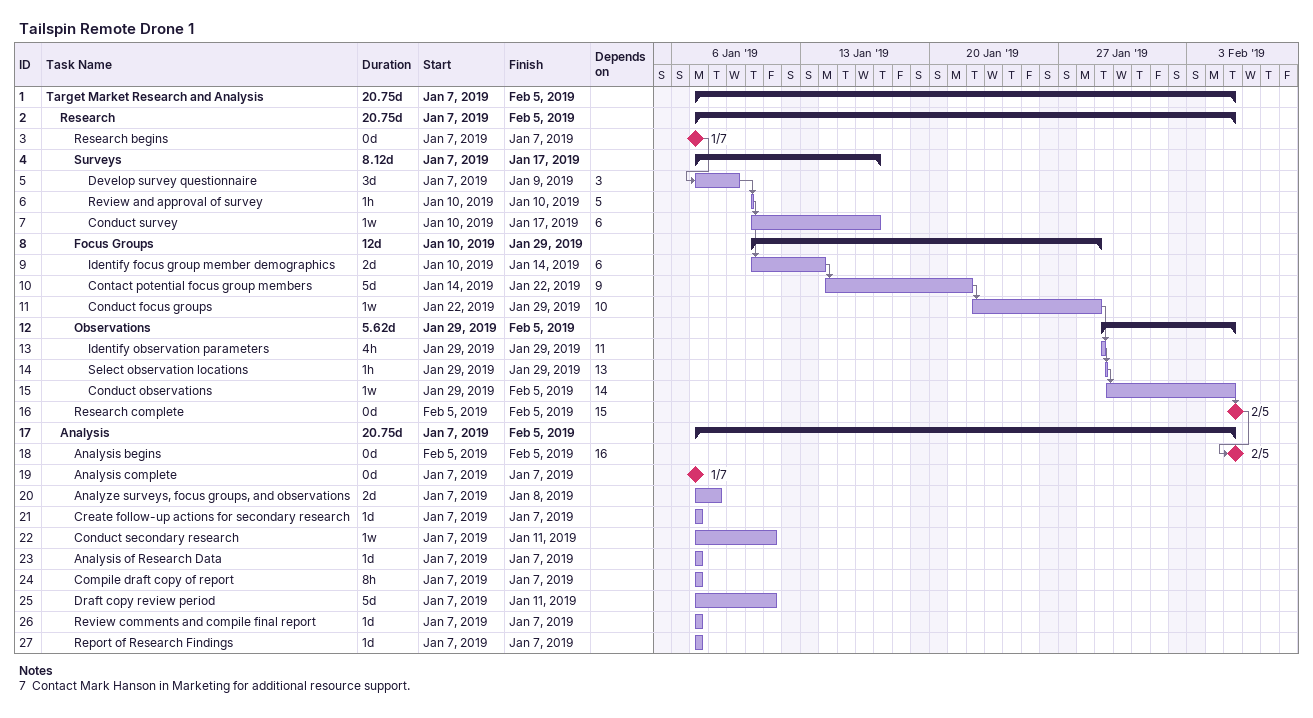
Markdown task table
Tailspin Remote Drone 1

| ID | Level | Task | Duration | Start | Finish | Predecessors |
|---|---|---|---|---|---|---|
| 1 | 1 | **Target Market Research and Analysis** | 20.75d | 2019-01-07 | 2019-02-05 |  |
| 2 | 2 | **Research** | 20.75d | 2019-01-07 | 2019-02-05 |  |
| 3 | 3 | Research begins | 0d | 2019-01-07 | 2019-01-07 |  |
| 4 | 3 | **Surveys** | 8.12d | 2019-01-07 | 2019-01-17 |  |
| 5 | 4 | Develop survey questionnaire | 3d | 2019-01-07 | 2019-01-09 | 3 |
| 6 | 4 | Review and approval of survey | 1h | 2019-01-10 | 2019-01-10 | 5 |
| 7 | 4 | Conduct survey | 1w | 2019-01-10 | 2019-01-17 | 6 |
| 8 | 3 | **Focus Groups** | 12d | 2019-01-10 | 2019-01-29 |  |
| 9 | 4 | Identify focus group member demographics | 2d | 2019-01-10 | 2019-01-14 | 6 |
| 10 | 4 | Contact potential focus group members | 5d | 2019-01-14 | 2019-01-22 | 9 |
| 11 | 4 | Conduct focus groups | 1w | 2019-01-22 | 2019-01-29 | 10 |
| 12 | 3 | **Observations** | 5.62d | 2019-01-29 | 2019-02-05 |  |
| 13 | 4 | Identify observation parameters | 4h | 2019-01-29 | 2019-01-29 | 11 |
| 14 | 4 | Select observation locations | 1h | 2019-01-29 | 2019-01-29 | 13 |
| 15 | 4 | Conduct observations | 1w | 2019-01-29 | 2019-02-05 | 14 |
| 16 | 3 | Research complete | 0d | 2019-02-05 | 2019-02-05 | 15 |
| 17 | 2 | **Analysis** | 20.75d | 2019-01-07 | 2019-02-05 |  |
| 18 | 3 | Analysis begins | 0d | 2019-02-05 | 2019-02-05 | 16 |
| 19 | 3 | Analysis complete | 0d | 2019-01-07 | 2019-01-07 |  |
| 20 | 3 | Analyze surveys, focus groups, and observations | 2d | 2019-01-07 | 2019-01-08 |  |
| 21 | 3 | Create follow-up actions for secondary research | 1d | 2019-01-07 | 2019-01-07 |  |
| 22 | 3 | Conduct secondary research | 1w | 2019-01-07 | 2019-01-11 |  |
| 23 | 3 | Analysis of Research Data | 1d | 2019-01-07 | 2019-01-07 |  |
| 24 | 3 | Compile draft copy of report | 8h | 2019-01-07 | 2019-01-07 |  |
| 25 | 3 | Draft copy review period | 5d | 2019-01-07 | 2019-01-11 |  |
| 26 | 3 | Review comments and compile final report | 1d | 2019-01-07 | 2019-01-07 |  |
| 27 | 3 | Report of Research Findings | 1d | 2019-01-07 | 2019-01-07 |  |

Notes
- 7: Contact Mark Hanson in Marketing for additional resource support.
